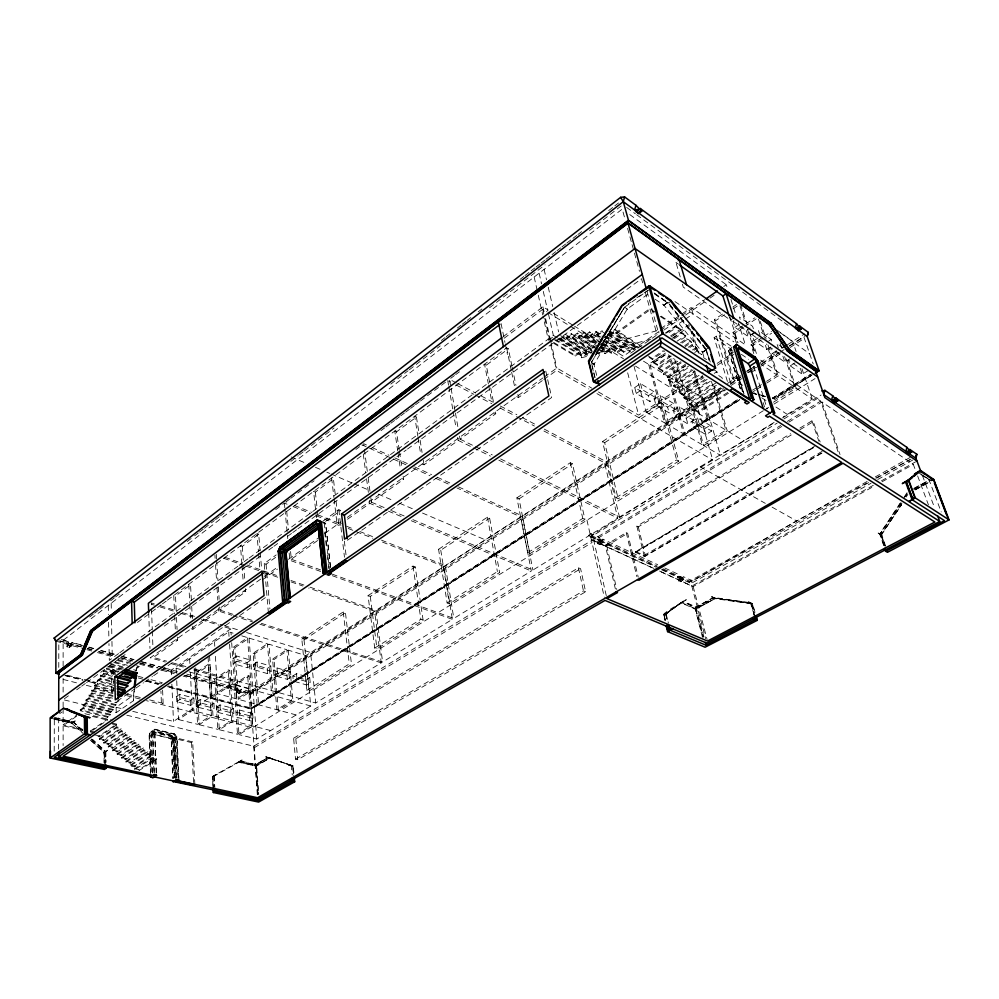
<?xml version="1.0" encoding="UTF-8"?>
<svg xmlns="http://www.w3.org/2000/svg" width="999" height="999" viewBox="0 0 999 999"><rect width="100%" height="100%" fill="white"/><g stroke="black" fill="none" stroke-linecap="round" stroke-linejoin="round"><path stroke-width="0.75" stroke-dasharray="5 3.75" d="M58.629 749.125L58.679 715.509M58.766 667.369L58.816 642.394M54.208 751.198L54.321 717.469L73.489 721.94L82.63 730.294M666.058 613.686L668.693 612.087M178.621 778.071L176.798 737.137L174.5 733.915L154.87 729.195L154.008 729.769L173.651 734.465L176.186 737.687L177.959 777.684M663.773 305.407L667.307 302.672L663.698 305.294L667.307 302.672L706.006 350.05L702.622 352.61L706.031 349.85L702.522 352.197M293.619 773.788L292.944 766.308L288.586 765.047L291.096 765.871M212.987 786.7L212.4 776.548L240.26 760.888L255.819 764.522L267.957 757.279L291.159 765.434L292.27 774.937M878.121 533.054L881.393 535.002L884.927 545.092M683.141 601.311C696.665 594.343 664.522 611.326 663.398 614.697L664.797 620.342M241.958 759.914L240.235 761.188L242.133 760.214M662.287 569.418L677.759 576.585L678.471 580.881L680.319 581.743L683.304 576.635L690.621 580.044L691.62 581.343L691.108 583.428L705.619 638.648M63.124 707.055L63.124 699.662L116.246 712.637L133.391 700.786L133.941 689.223M136.039 670.804L136.388 667.732L139.398 665.596L139.423 666.52L136.426 668.656M133.391 700.786L134.803 688.561M711.937 596.728L715.421 598.276L695.092 609.003M152.323 772.489L151.036 735.239L152.422 734.015L170.017 738.186L171.254 740.097L172.889 778.745M683.154 578.121L680.843 578.021L683.166 579.757L680.319 581.743L680.843 578.021L683.304 576.635M668.631 612.275L663.398 614.697M107.53 750.499L105.682 751.748L107.293 750.237M878.321 533.154L880.156 533.803M602.897 539.185L602.622 540.721L600.374 540.709L602.697 542.482L602.21 543.081L600.112 542.12L597.589 543.643L600.524 539.747L599.4 537.562L590.946 533.616L588.423 535.164L596.878 539.085L597.589 543.643L599.687 544.605L600.374 540.709L602.897 539.185L657.729 564.722M239.673 761.226L238.761 762.324L255.931 765.971L269.53 758.328L265.709 756.817L267.907 757.692M624.7 307.168L627.522 309.378L624.862 307.267M330.382 567.282L325.649 523.426L322.914 522.077M711.7 597.027L715.396 598.701L751.623 603.871L748.601 601.947L752.497 603.558L755.294 613.336M754.22 615.047L750.461 602.759L751.623 603.871M750.461 603.096L714.198 598.139L752.497 603.558M715.396 598.701L714.322 597.639M291.159 765.434L268.581 757.467M292.632 765.783L268.444 757.916M216.084 774.749L212.999 776.198M269.917 758.266L293.269 765.958L294.043 774.6M706.143 349.126L668.306 302.797L706.043 349.425L708.466 347.565M702.397 636.925L695.079 608.591L695.516 607.155L683.054 601.598L681.393 602.509L683.166 602.047L695.641 607.604L695.192 609.04L680.669 602.597M695.454 608.965L696.053 606.98L713.611 597.439L750.699 602.709M696.091 608.466L696.528 607.017L713.548 597.552L714.809 598.813L696.216 608.915L714.809 598.813M696.216 608.915L696.528 607.017M241.471 689.223L240.859 690.634L239.797 690.309L241.084 692.007L240.409 692.619L238.237 692.02L236.563 693.106L238.674 690.034L236.164 689.31L237.45 691.008L236.563 693.106L238.674 690.034L237.837 688.224L236.164 689.31L236.563 693.106L238.749 693.693L239.797 690.309L241.471 689.223L250.112 691.608L720.903 387.699M71.891 645.566L71.016 646.191L68.369 645.466L66.733 646.715L68.906 643.306L66.396 642.569L66.733 646.715L68.906 643.306L68.032 641.321L66.396 642.569L67.482 644.355L66.733 646.715L69.381 647.439L71.891 645.566L70.792 643.781L72.427 642.532L82.954 645.441M71.016 646.191L69.381 647.439L70.792 643.781L71.553 644.03L72.427 642.532M772.477 398.126L810.451 374.4M75.237 721.116L73.289 722.252L75.037 720.779M702.434 352.172L705.931 350.1M596.878 539.085L599.2 540.859L597.589 543.643L600.524 539.747L596.878 539.085L599.4 537.562M174.713 777.372L173.077 739.535L170.792 736.625L171.94 735.576L174.475 738.798L176.161 777.222M596.69 352.547L624.125 307.829L591.558 362.063M591.595 362.075L624.525 307.242M750.836 603.171L748.676 601.885M677.759 576.585L681.306 577.26L678.471 580.881L681.306 577.26L680.232 575.199L677.759 576.585L680.094 578.321L678.471 580.881L680.943 579.495L682.792 580.357M69.381 647.439L71.553 644.03M900.024 503.284L879.694 533.99L884.739 548.426M904.257 496.878L907.641 491.77M901.198 502.984L880.294 533.666L900.773 502.747M904.182 497.589L908.029 492.682L905.469 496.54M901.885 503.459L881.43 534.34L901.46 504.982M906.155 497.027L907.854 494.443M881.393 535.002L901.697 504.345M214.298 775.823L216.096 774.5L212.4 776.548M176.985 777.697L175.212 737.662L173.726 735.788L169.98 738.486L152.422 734.015M240.409 692.619L238.749 693.693L240.859 690.634M105.17 751.36L103.796 752.459L105.17 751.36L91.633 738.985M821.228 453.109L644.318 556.418L635.714 552.397L635.826 551.573L814.485 446.353M602.21 543.081L599.687 544.605L602.622 540.721M82.617 730.731L73.589 722.489L82.368 731.068M742.444 391.546L730.594 353.196L731.38 352.26L743.731 393.581M728.696 351.036L731.53 347.677L728.508 350.374L740.896 390.609L728.508 350.374L729.869 348.776L732.317 350.437M713.511 597.589L711.675 596.74M867.132 481.456L688.773 581.693L680.843 578.021M151.036 735.239L156.206 732.167L173.401 736.263L174.675 737.886L176.448 778.146M156.194 773.214L154.733 732.791L156.131 731.58L173.726 735.788M154.508 772.876L153.047 731.468L155.195 729.595L174.5 734.215M171.94 735.576L152.31 730.893L149.063 733.541L150.374 772.402M150.687 773.726L149.338 733.915L152.31 730.893M152.909 773.089L151.623 731.842L155.195 729.595M441.321 340.472L445.005 337.612M446.241 336.651L449.937 333.791M457.317 328.059L461.001 325.199M462.237 324.238L465.934 321.378M467.157 320.417L470.854 317.557M478.234 311.825L481.93 308.966M520.067 279.37L523.763 276.498M524.999 275.549L529.92 271.728M531.143 270.766L534.84 267.907M536.076 266.958L539.76 264.086M540.996 263.137L544.68 260.264M545.916 259.315L550.836 255.494M552.072 254.545L555.756 251.673M556.992 250.724L560.676 247.852M561.913 246.903L565.609 244.031M566.833 243.082L571.753 239.261M572.989 238.311L576.673 235.439M577.909 234.49L581.605 231.618M608.678 210.614L613.598 206.793M614.822 205.844L618.518 202.984M89.673 616.97L93.369 614.11M94.605 613.161L98.314 610.289M99.55 609.34L103.247 606.48M110.652 600.749L114.361 597.889M115.584 596.927L119.293 594.068M187.175 541.57L193.344 536.8M194.58 535.851L198.277 532.979M199.513 532.03L203.222 529.17M204.458 528.209L214.323 520.579M215.559 519.617L219.268 516.758M220.492 515.809L224.201 512.937M290.846 461.401L298.251 455.681M299.488 454.72L303.184 451.86M304.42 450.899L324.176 435.639M325.399 434.677L334.041 427.997M390.821 384.091L408.104 370.729M409.328 369.78L429.083 354.508M430.319 353.559L440.184 345.916M489.56 307.742L545.092 264.797M589.522 230.432L621.615 205.619M94.855 683.266L95.892 682.354L94.768 683.116L88.861 681.593L94.855 683.266L111.151 670.704L117.333 672.352M63.124 666.183L63.124 640.309L622.227 209.103L625.099 219.48M503.096 336.738L542.919 306.818L548.201 310.052M275.699 509.627L284.378 503.121L287.275 504.27M289.485 499.275L285.801 502.047L288.699 503.209M290.721 498.364L314.086 480.831M355.906 449.463L359.59 446.69M380.931 430.681L384.652 427.897M385.889 426.973L389.598 424.188M390.834 423.251L394.543 420.479M395.779 419.543L399.488 416.758M400.724 415.834L404.433 413.049M405.669 412.125L409.39 409.34M410.626 408.416L414.335 405.631M415.572 404.695L419.28 401.91M420.517 400.986L447.727 380.569L450.487 382.018M450.711 378.346L454.433 375.537M455.681 374.613L459.415 371.815M504.17 338.236L542.719 309.315L546.69 311.75M137.437 622.477L156.181 608.541M157.43 607.604L161.176 604.82M162.425 603.883L166.184 601.098M167.432 600.174L506.618 347.802L508.366 348.788L511.825 365.572M241.87 563.886L240.497 545.754L242.27 546.391L258.704 534.19L260.09 550.886M316.458 517.694L313.586 491.396L315.359 492.12L333.391 478.721L335.352 495.279M399.263 450.224L396.528 431.843L416.433 417.058L414.672 416.196L417.844 436.238M489.535 381.88L486.288 365.184L508.366 348.788M118.569 653.583L109.303 660.364L108.978 643.593M119.83 652.659L232.892 569.917M234.141 569.005L237.912 566.246M239.173 565.322L242.944 562.562M244.193 561.65L247.964 558.891M249.226 557.966L553.359 335.414L548.151 312.65M548.463 340.247L553.608 336.476M64.361 698.776L69.293 695.179M76.698 689.797L80.395 687.1M81.631 686.201L85.327 683.503M86.563 682.617L125.125 654.545M164.211 626.111L261.263 555.469M268.831 549.962L272.615 547.215M273.876 546.303L277.66 543.543M287.737 536.213L291.521 533.454M292.782 532.542L296.566 529.782M297.827 528.871L406.231 449.975M407.492 449.063L641.545 278.733L643.206 284.715M115.509 673.526L103.446 670.329L103.459 671.266L106.431 669.105L117.87 672.152M560.277 339.136L565.496 335.339L592.27 351.486L587.075 355.157L560.277 339.136L559.527 335.914M112.612 679.395L100.549 676.223L100.537 675.287L103.496 673.139L112.55 675.536M590.496 353.147L566.258 338.574L566.008 337.487L571.266 333.678L596.74 349.138M100.549 676.223L103.509 674.075L112.088 676.335M566.258 338.574L571.515 334.752L597.015 350.212M114.236 685.489L97.627 681.181L97.615 680.244L100.574 678.109L114.161 681.655M110.864 670.916L109.952 671.428L116.071 673.114M591.433 349.575L572.29 338.012L572.04 336.925L577.335 333.092L595.167 343.968M110.04 671.515L111.226 670.754L111.776 691.82L83.791 684.677M110.39 671.353L113.024 669.567L118.993 671.166M680.244 276.898L675.936 262.375L679.195 260.027M94.768 683.116L95.604 682.517M238.749 693.693L241.084 692.007M97.627 681.181L100.587 679.045L114.186 682.592M572.29 338.012L577.597 334.178L597.989 346.603M114.361 691.158L94.73 686.126L94.718 685.189L97.665 683.066L114.273 687.349M594.954 347.502L578.384 337.437L578.121 336.351L583.466 332.492L600.012 342.645M268.381 612.899L264.198 563.561L276.174 554.92M323.139 521.041L338.823 509.74L340.709 510.501L323.813 522.664M94.73 686.126L97.677 684.003L114.298 688.286M578.384 337.437L583.728 333.579L596.465 341.383M264.198 563.561L266.071 564.223L275.649 557.33M112.987 696.415L91.821 691.071L91.821 690.122L94.755 688.011L112.887 692.632M596.003 343.868L584.527 336.863L584.253 335.764L589.635 331.893L602.372 339.747M628.309 303.896L630.756 302.135M636.863 297.739L648.026 290.372M59.703 713.623L62 711.975M624.787 307.093L648.551 289.96M91.821 691.071L94.768 688.96L112.912 693.568M584.527 336.863L589.909 332.992L601.373 340.047M119.093 700.736L116.159 702.784L88.936 695.991L88.923 695.054L91.846 692.956L113.024 698.276M603.196 343.019L617.207 351.623L617.482 352.709L622.877 348.951L596.141 332.392L590.721 336.276L590.446 335.177L595.879 331.293L603.508 336.026M647.802 294.28L627.26 309.016L593.993 364.36L596.865 376.099M88.936 695.991L91.858 693.893L113.049 699.213M86.026 699.974L88.948 697.889L116.196 704.657L116.221 705.581L113.287 707.629L86.039 700.911L86.026 699.974L113.262 706.693L116.196 704.657M599.512 337.262L596.69 334.59L602.16 330.681L602.434 331.78L606.256 334.166M86.039 700.911L88.961 698.825L116.221 705.581M596.965 335.689L602.434 331.78M83.154 704.882L86.064 702.809L113.324 709.49L113.337 710.426L110.414 712.462L83.154 705.818L83.154 704.882L110.402 711.525L113.324 709.49M83.154 705.818L86.064 703.746L113.337 710.426M260.714 579.108L150.3 657.817L165.31 662.012M264.485 576.423L277.085 567.444M288.424 559.365L318.644 537.812M324.8 533.429L340.921 521.94M347.265 517.42L543.019 377.859M544.28 376.973L556.83 368.032L591.695 388.087M553.571 342.345L575.012 355.057L580.132 351.411L593.656 347.777M553.821 343.419L575.262 356.119L580.382 352.472L557.617 338.873M177.422 637.125L177.572 640.184L153.309 657.442L166.721 661.201M191.121 628.721L192.907 629.27L218.519 611.038L231.83 615.284M219.655 606.98L219.855 610.089L245.717 591.683L245.479 588.661M262.5 579.732L277.422 569.118M290.572 551.51L291.321 559.228L319.18 539.41M334.103 499.05L337.113 524.65L338.911 525.362L341.383 523.601M347.565 519.205L369.817 503.359L386.975 510.551M370.816 497.589L371.441 502.21L403.608 479.32L403.146 476.261M422.227 463.973L424.013 464.797L458.254 440.434L472.252 447.24M459.503 436.088L460.052 439.148L495.754 413.748L494.867 409.19M516.683 396.64L518.444 397.59L542.594 380.407M543.868 379.508L556.58 370.454L588.886 388.986M80.27 709.777L83.167 707.717L110.452 714.322L110.464 715.259L107.555 717.282L80.282 710.726L80.27 709.777L107.542 716.345L110.452 714.322M633.828 349.6L609.64 334.503L609.353 333.391L614.909 329.445L641.595 346.266M587.075 355.157L586.038 350.924L580.894 354.583L554.095 338.624M80.282 710.726L83.179 708.666L110.464 715.259M609.64 334.503L615.197 330.557L641.882 347.365M663.873 305.207L670.741 300.2M79.071 713.486L63.124 724.787L82.78 729.32M637.687 347.477L616.058 333.903L615.771 332.792L649.837 308.629L654.882 311.975M558.716 338.611L580.132 351.411L581.655 357.754L592.007 350.424L565.247 334.253L565.496 335.339M76.623 716.171L63.124 725.736L82.792 730.257M616.058 333.903L650.149 309.752L653.933 312.262M111.776 691.82L113.449 690.634L113.174 677.085M599.687 544.605L602.697 542.482M54.183 718.768L72.765 722.502L54.233 718.181M54.183 719.23L71.641 723.288L73.489 721.94M73.589 722.489L72.215 723.601L82.617 732.554M668.194 303.084L670.504 301.461M596.266 351.586L598.813 353.122L604.083 349.413L604.358 350.487L599.075 354.195L596.528 352.647M598.513 348.751L604.894 352.635L610.202 348.901L610.476 349.975L605.157 353.708L596.241 348.276M600.824 345.891L611.026 352.135L616.371 348.376L616.645 349.463L611.301 353.209L601.098 346.978M681.156 602.959L664.31 614.785L682.554 601.598M664.31 614.785L682.816 602.047M117.12 701.173L134.64 688.985M135.914 688.099L143.544 682.767M144.818 681.867L152.447 676.535M153.721 675.649L266.908 596.54M347.415 540.272L551.66 397.515L545.779 371.016M617.207 351.623L622.589 347.864L622.877 348.951M604.333 339.31L623.438 351.124L628.87 347.34L629.158 348.426L623.726 352.21L604.62 340.409M680.319 581.743L683.166 579.757M116.246 712.637L116.134 707.255L133.242 695.354M660.801 328.609L681.018 314.56M682.28 313.686L691.121 307.53L745.354 344.817L738.386 322.839M606.818 336.363L629.732 350.612L635.202 346.803L635.489 347.902L608.791 331.181M160.727 667.245L171.241 670.154L230.744 628.833L231.169 635.014M658.953 331.506L623.376 356.206L574.575 326.248M660.227 330.619L680.556 316.508M681.83 315.622L704.695 299.737M723.763 286.501L726.298 284.74L727.697 289.136M176.373 672.926L176.149 668.269L228.721 631.818L233.067 633.154M630.606 353.196L656.206 335.439M663.885 330.12L684.365 315.921M685.651 315.035L708.691 299.063M709.964 298.164L715.097 294.618M665.109 333.204L684.14 320.042M685.414 319.168L693.019 313.911L691.121 307.53M90.335 731.068L107.592 719.143L107.605 720.079L90.347 731.992L90.335 731.068L94.793 732.092M666.283 333.129L676.298 326.198L676.623 327.31L666.595 334.24M160.652 683.903L162.325 682.742L148.876 679.145M670.591 335.951L680.606 329.058L680.918 330.169L670.903 337.05M671.191 336.925L688.985 324.7L697.514 353.771M672.702 337.912L689.21 326.586M672.789 338.411L681.568 332.392L685.838 335.214L686.163 336.326L678.646 341.458M674.362 338.661L681.88 333.491L686.163 336.326M94.83 734.877L99.276 735.888L116.571 724.075L116.583 725.012L99.288 736.825L96.329 736.138M647.714 355.607L652.035 358.316L663.299 350.612M677.072 341.208L685.838 335.214M649.1 357.38L652.335 359.415L664.859 350.861M189.111 671.865L194.867 673.463L208.404 664.248L209.94 664.685L212.987 715.771L199.138 724.7L196.403 673.9L209.94 664.685M233.267 647.315L247.515 637.612L251.436 689.522L236.85 698.938L233.267 647.315L234.815 647.777L249.063 638.086L267.407 643.731L271.691 695.142L253.009 689.959L238.424 699.362L234.815 647.777M643.493 361.176L648.651 364.373L665.297 353.034M742.657 385.339L732.517 378.733L714.397 319.593L723.014 313.711M732.879 307.005L736.575 304.483M99.313 738.673L116.621 726.885L121.066 727.934L121.079 728.87L103.746 740.609L99.326 739.61L99.313 738.673L103.734 739.685L121.066 727.934M671.328 356.056L657.529 365.397L653.234 362.724L652.934 361.613L665.484 353.072M680.531 342.819L686.812 338.549L691.058 341.346L691.383 342.457L685.114 346.703M99.326 739.61L116.646 727.821L121.079 728.87M653.234 362.724L667.045 353.321M682.105 343.069L687.137 339.66L691.383 342.457M650.124 365.297L667.632 376.136L683.628 433.928L665.896 423.613L650.124 365.297L668.044 353.097M714.397 319.593L715.846 320.592L724.462 314.722M733.091 308.866L739.248 304.67M652.934 361.613L657.23 364.298L669.755 355.794M684.79 345.604L691.058 341.346M103.784 742.469L121.129 730.731L125.549 731.768L125.574 732.704L108.204 744.392L103.796 743.393L103.784 742.469L108.192 743.456L125.549 731.768M677.759 361.238L662.712 371.366L658.441 368.706L658.129 367.607L673.201 357.417M688.274 347.227L692.032 344.68L696.253 347.465L696.59 348.576L692.819 351.099M103.796 743.393L121.154 731.668L125.574 732.704M162.612 690.097L163.137 703.346L161.451 704.482L160.939 691.258M658.441 368.706L673.513 358.529M689.847 347.49L692.357 345.791L696.59 348.576M682.392 284.166L683.254 287.075L730.481 320.105L733.728 317.907M176.323 696.565L179.695 694.28L193.868 698.014L194.131 703.121L190.747 705.356L176.548 701.685L176.323 696.565L190.484 700.262L193.868 698.014M236.526 655.981L232.879 658.428L247.103 662.599L250.749 660.177L236.526 655.981L236.888 661.226L233.242 663.673L247.49 667.807L251.149 665.396L236.888 661.226M634.74 387.55L640.546 383.641L654.17 391.82L655.744 397.677L649.949 401.523L636.276 393.444L634.74 387.55L648.388 395.666L649.949 401.523M754.557 332.305L748.151 336.538L734.902 327.31L733.016 321.303L736.85 318.718M658.129 367.607L662.399 370.254L676.198 360.976M692.494 350L696.253 347.465M727.409 381.481L714.098 337.662L716.345 336.151L731.443 346.391M108.242 746.241L125.612 734.577L130.02 735.601L130.045 736.538L112.65 748.164L108.254 747.177L108.242 746.241L112.625 747.227L130.02 735.601M680.906 361.763L663.311 373.576L663.623 374.675L667.869 377.31L685.439 365.559M694.73 352.485L697.24 350.799L701.435 353.546L701.773 354.657L697.564 351.91L697.24 350.799M108.254 747.177L125.637 735.514L130.045 736.538M663.623 374.675L681.218 362.874M176.548 701.685L179.932 699.412L194.131 703.121M636.276 393.444L642.095 389.535L655.744 397.677M734.902 327.31L741.333 323.002M706.043 349.425L708.378 347.877M104.133 762.936L103.971 752.821L105.819 751.51L92.895 739.685M196.403 673.9L214.698 678.983L228.247 669.917L229.758 670.341L233.154 720.941L219.305 729.72L216.196 679.395L229.758 670.341M257.105 704.395L253.147 653.271L267.407 643.731M685.451 364.223L667.557 376.198L667.869 377.31M736.201 342.682L732.991 332.43L754.894 317.794M103.971 752.821L105.544 752.16L105.719 762.274M253.147 653.271L254.658 653.721L268.918 644.205L286.825 649.712L291.458 700.636L276.86 709.727L272.565 659.078L286.825 649.712M711.463 381.431L725.886 430.082L702.297 444.767L685.089 434.777L669.068 377.035L685.614 365.984M732.991 332.43L734.402 333.404L743.418 327.385M744.705 326.523L756.293 318.793M112.687 750.012L130.095 738.411L134.478 739.422L134.503 740.359L117.083 751.922L112.7 750.948L112.687 750.012L117.058 750.986L134.478 739.422M693.106 369.892L673.001 383.229L668.781 380.619L668.481 379.52L688.598 366.109M112.7 750.948L130.12 739.347L134.503 740.359M668.781 380.619L688.91 367.22M648.388 395.666L654.17 391.82M733.016 321.303L746.253 330.569L750.074 328.034M668.481 379.52L672.689 382.118L691.533 369.618M117.12 753.77L134.553 742.232L138.923 743.231L138.948 744.168L121.491 755.669L117.133 754.707L117.12 753.77L121.478 754.745L138.923 743.231M673.613 385.439L677.809 388.024L678.121 389.123L673.925 386.551L673.613 385.439L695.004 371.278M151.623 731.842L153.047 731.468M196.703 701.897L200.087 699.65L213.923 703.308L214.236 708.353L210.839 710.564L196.978 706.967L196.703 701.897L210.539 705.519L213.923 703.308M253.346 664.435L256.993 662.025L270.879 666.121L267.233 668.506L253.346 664.435L253.746 669.63L267.657 673.663L271.316 671.278L257.405 667.22L253.746 669.63M654.357 399.225L660.139 395.404L673.351 403.346L674.949 409.153L669.18 412.899L655.931 405.057L654.357 399.225L667.594 407.105L669.18 412.899M770.604 347.028L766.782 349.513L753.958 340.572L752.035 334.628L755.856 332.105M117.133 754.707L134.578 743.169L138.948 744.168M673.925 386.551L695.329 372.39M677.809 388.024L699.175 373.938M151.598 735.464L156.131 731.58M733.566 352.073L730.594 353.196M132.73 711.35L173.476 721.415L234.353 681.33L231.693 642.732M598.401 391.945L638.623 415.097L703.071 372.664M717.17 363.386L732.542 353.259M196.978 706.967L200.362 704.745L214.236 708.353M655.931 405.057L661.713 401.248L674.949 409.153M753.958 340.572L760.339 336.376L758.403 330.419L771.191 339.473L772.165 342.42M176.723 680.706L178.496 719.567L197.852 706.842L195.629 665.309M208.054 656.842L210.427 697.09L212.038 697.514L232.28 684.203L251.436 689.522M634.09 366.446L646.091 412.112L679.757 389.972L670.129 355.681M717.357 365.247L733.94 354.345M121.541 757.529L139.011 746.041L143.357 747.04L143.394 747.976L125.899 759.402L121.553 758.453L121.541 757.529L125.874 758.478L143.357 747.04M301.835 639.148L343.244 611.937L345.454 612.687L351.523 664.635L309.091 691.021L306.83 690.371L301.835 639.148L304.046 639.847L345.454 612.687M368.069 595.616L413.012 566.083L415.222 566.945L423.114 620.104L376.973 648.801L374.725 648.064L368.069 595.616L370.279 596.415L415.222 566.945M438.573 549.288L487.45 517.17L489.635 518.144L499.625 572.527L449.363 603.783L447.127 602.946L438.573 549.288L440.771 550.187L489.635 518.144M516.87 497.839L570.317 462.724L572.477 463.823L584.952 519.455L529.895 553.696L527.684 552.747L516.87 497.839L519.043 498.863L529.895 553.696M602.534 441.546L661.226 402.984L663.336 404.233L678.783 461.101L618.181 498.788L616.021 497.689L602.534 441.546L604.682 442.694L618.181 498.788M707.13 379.37L683.216 395.005L679.045 392.445L678.746 391.333L702.659 375.612M216.196 679.395L234.066 684.365L247.64 675.449L249.113 675.873L252.872 725.986L238.986 734.615L235.539 684.765L249.113 675.873M669.068 377.035L686.051 387.562L702.509 376.748M753.808 353.584L751.023 344.892L762.549 337.325M763.823 336.488L771.503 331.443M121.553 758.453L139.036 746.977L143.394 747.976M679.045 392.445L702.996 376.735M272.565 659.078L274.038 659.527L288.299 650.174L305.794 655.556L310.764 705.993L256.768 739.048L238.986 734.615M519.043 498.863L572.477 463.823M604.682 442.694L663.336 404.233M774.1 422.44L720.404 455.294L703.708 445.591L687.449 388.424L703.895 377.634M751.023 344.892L752.384 345.829L761.35 339.96M762.624 339.123L771.578 333.254M678.746 391.333L682.904 393.893L706.418 378.509M714.248 373.376L716.857 371.665L717.195 372.789L713.074 370.117M667.594 407.105L673.351 403.346M768.656 341.121L771.191 339.473M125.949 761.263L143.444 749.849L147.79 750.823L147.815 751.76L130.295 763.136L125.974 762.187L125.949 761.263L130.27 762.212L147.79 750.823M715.759 383.029L688.299 400.861L684.153 398.326L683.84 397.215L709.04 380.769M184.952 675.249L250.237 693.219L485.302 539.86L722.602 388.461M125.974 762.187L143.481 750.786L147.815 751.76M684.153 398.326L710.639 381.069M683.84 397.215L687.986 399.75L712.811 383.616M173.651 734.465L174.5 733.915L177.048 737.137L178.908 778.683M216.621 707.105L220.005 704.907L233.529 708.466L233.866 713.473L230.469 715.634L216.933 712.137L216.621 707.105L230.145 710.639L233.529 708.466M290.534 671.915L276.973 667.919L273.326 670.292L286.888 674.263L290.534 671.915L290.996 677.035L287.35 679.37L273.763 675.424L277.422 673.064L290.996 677.035M673.401 410.552L679.133 406.818L691.957 414.523L693.581 420.267L687.849 423.926L674.987 416.321L673.401 410.552L686.238 418.194L687.849 423.926M130.345 764.997L147.877 753.633L152.198 754.607L134.653 765.921L130.345 764.997L130.37 765.921L134.678 766.857L152.223 755.544L147.902 754.57L130.37 765.921M722.152 388.124L693.368 406.693L689.248 404.183L688.923 403.072L716.42 385.252M689.248 404.183L718.069 385.527M194.867 784.577L192.695 741.87L191.546 742.594L171.116 737.749L172.39 739.36L171.254 740.097L173.139 778.483M175.212 777.309L173.539 738.623L175.212 737.662M174.475 738.798L173.077 739.535M176.186 737.687L176.798 737.137M178.496 719.567L197.565 724.312L211.413 715.371L208.404 664.248M646.091 412.112L664.397 422.739L688.261 407.317L743.855 440.946M732.517 378.733L738.91 374.6M216.933 712.137L220.329 709.939L233.866 713.473M674.987 416.321L680.744 412.599L693.581 420.267M791.146 358.042L784.839 362.075L782.891 356.218L770.466 347.527L772.402 353.409L778.745 349.313M688.923 403.072L693.044 405.582L720.504 387.862M727.434 383.491L740.484 375.075M746.977 371.029L752.21 367.657M760.064 362.587L777.072 351.611M782.242 348.127L786.225 345.704M787.462 344.755L804.545 333.891M665.896 423.613L689.76 408.229L676.073 359.877M740.371 375.574L733.99 379.695L715.846 320.592M746.765 371.453L749.312 369.805M750.599 368.981L755.706 365.684M184.365 675.374L250.137 693.468L723.626 388.673M730.182 384.453L740.858 377.435M748.526 372.639L756.605 367.295M761.638 364.198L778.908 352.934M779.994 352.385L784.165 349.55M789.41 346.166L803.845 336.875L813.211 363.973M134.753 769.642L134.728 768.718L152.298 757.417L156.593 758.378L156.631 759.315L139.048 770.566L139.023 769.642L156.593 758.378M728.521 393.219L698.401 412.5L694.317 410.015L693.993 408.903L724.138 389.523M724.675 389.585L250.449 694.58L183.129 676.098M731.218 385.377L741.695 378.633M750.873 372.739L756.106 369.368M761.35 365.996L780.993 353.359M790.172 347.465L804.582 338.186M136.014 768.83L152.323 758.353L156.631 759.315M694.317 410.015L727.097 388.948M686.238 418.194L691.957 414.523M693.993 408.903L698.089 411.388L728.184 392.108M730.469 383.441L740.958 376.748M747.514 372.565L751.448 370.055M752.759 369.218L755.381 367.545M761.937 363.361L778.97 352.485M789.46 345.791L805.194 335.751M252.685 713.511L239.473 710.039L236.076 712.2L249.288 715.659L252.685 713.511L253.059 718.468L249.663 720.604L236.426 717.182L239.822 715.022L253.059 718.468M292.832 675.998L296.478 673.676L309.715 677.584L310.227 682.654L306.568 684.939L293.306 681.093L292.832 675.998L306.069 679.882L309.715 677.584M691.87 421.541L697.577 417.907L710.014 425.374L711.663 431.068L705.968 434.64L693.481 427.26L691.87 421.541L704.332 428.958L705.968 434.64M293.306 681.093L296.965 678.771L310.227 682.654M693.481 427.26L699.2 423.626L711.663 431.068M808.591 370.317L802.322 374.25L800.361 368.456L788.323 360.027L790.271 365.859L796.578 361.863M737.399 399.737L251.174 708.154M199.138 724.7L217.77 729.332L231.631 720.554L228.247 669.917M251.336 708.141L738.636 399.163M752.609 390.184L756.418 387.774M757.679 386.975L761.488 384.553M766.57 381.331L776.722 374.9L766.62 344.006M251.573 708.853L739.622 399.675M739.647 399.8L251.573 708.953L251.323 708.029M738.736 400.587L251.548 709.14L167.245 686.725M752.759 391.92L755.294 390.322M756.568 389.51L761.638 386.301M766.72 383.079L778.134 375.849L794.779 387.175L773.351 400.524M590.946 533.616L591.371 535.489L700.174 466.72L775.898 421.828M704.332 428.958L710.014 425.374M811.975 374.975L773.95 398.676L772.951 398.027L810.763 374.425M772.914 397.902L773.913 398.564L811.937 374.85M811.338 375.587L773.863 398.951L772.527 397.989M306.83 690.371L349.263 663.935L351.523 664.635M374.725 648.064L420.866 619.305L423.114 620.104M447.127 602.946L497.402 571.615L499.625 572.527M527.684 552.747L582.767 518.419L584.952 519.455M616.021 497.689L676.635 459.915L678.783 461.101M219.305 729.72L237.487 734.24L251.373 725.599L247.64 675.449M310.764 705.993L292.969 701.048L278.371 710.127L274.038 659.527M703.708 445.591L727.284 430.931L713.298 383.791M773.463 402.21L796.141 388.099L812.274 399.076L783.303 416.808M763.336 410.714L252.697 727.747L146.403 700.649M764.66 409.89L768.631 407.417M773.938 404.12L815.047 378.609M195.017 669.143L315.696 702.984L381.256 662.849L374.6 611.163L308.679 588.061M261.276 623.314L382.592 662.037L452.36 619.343L443.881 566.458L380.07 541.121M332.305 574.175L453.821 618.443L531.331 571.016L520.666 516.908L456.943 487.949M412.874 519.617L532.917 570.042L617.744 518.131L604.532 462.787L542.644 430.332M500.611 458.966L619.48 517.057L712.712 460.002L696.503 403.446L635.514 366.121M588.423 535.164L590.746 536.938L777.185 423.064M783.84 418.993L821.128 396.228M126.823 715.209L253.709 746.191L780.743 425.424M787.399 421.378L820.666 401.123L838.698 453.658M606.268 595.641L593.843 540.709L782.192 426.223M788.823 422.19L821.99 402.035L913.311 464.435L915.471 470.192M254.196 747.764L592.007 542.569M213.411 788.873L212.712 776.81L214.248 776.198L212.812 777.072M238.524 761.925L240.284 760.938M239.198 761.837L240.347 761.151L255.369 764.66L255.694 765.684L239.198 761.837L255.732 766.108L255.369 764.66M239.223 762.274L240.372 761.575L255.407 765.084M615.359 588.923L605.282 545.217L626.236 532.604L627.647 533.291L638.249 577.21M644.318 556.418L636.875 526.198L790.596 433.691M799.949 428.059L811.975 420.829L813.311 421.703L820.142 442.008M605.282 545.217L606.705 545.866L627.647 533.291M636.875 526.198L638.286 526.885L793.268 433.753M799.949 429.732L813.311 421.703M293.619 738.236L578.446 567.807L580.606 568.743L585.626 591.783L297.739 759.715L295.517 759.178L293.619 738.236L295.829 738.798L580.606 568.743M256.293 764.535L268.032 757.542L256.293 764.535L256.656 765.983L270.155 757.816L265.659 756.867M269.493 757.904L256.618 765.559L258.729 794.467M782.529 417.894L821.066 395.042M635.589 551.91L812.974 447.44M635.714 552.397L814.485 447.165M594.28 364.585L591.42 362.937M295.517 759.178L583.453 590.871L585.626 591.783M644.068 555.432L822.227 451.298M635.826 551.573L645.491 556.106L822.227 452.934M291.171 766.133L292.944 766.308M663.036 568.781L691.096 581.805L796.528 520.891L868.93 481.843M213.237 776.61L239.91 761.638M875.286 476.91L911.95 456.431M868.655 482.629L691.62 581.343L688.773 581.693L691.108 583.428L870.966 483.304M876.835 478.071L909.515 459.852M877.771 479.508L914.56 459.028M873.301 485.314L691.808 586.076L659.265 571.078M881.493 480.769L915.608 461.825M659.577 571.041L693.156 586.525L873.9 486.288M882.055 481.768L913.311 464.435M666.033 613.374L668.606 611.962M665.384 620.741L663.935 614.934L665.634 613.998L667.769 621.415M663.836 615.297L665.958 614.148M914.36 488.111L929.132 480.082L933.478 479.57M913.623 488.848L929.195 480.394L932.354 480.007M913.798 489.323L929.37 480.869M696.653 607.467L713.611 598.264M914.909 489.485L929.669 481.468M915.996 489.223L933.353 479.807M915.084 489.96L929.844 481.943M875.761 478.159L912.636 458.266M883.953 545.541L880.144 534.627L882.055 535.214M754.807 617.956L751.136 603.321L752.334 603.883L754.807 612.512M880.144 534.627L881.78 535.039L885.589 545.941M750.699 603.546L752.334 603.883M601.173 345.741L658.279 330.369L658.978 332.904M581.655 357.754L587.687 356.144M595.217 354.121L650.998 339.136M594.33 364.086L591.533 362.425M715.534 598.201L751.76 603.359M134.728 768.718L139.023 769.642M212.712 776.81L213.886 790.459M105.544 752.16L105.32 765.072M90.347 731.992L94.805 733.016M50.337 718.144L71.803 723.126L82.954 733.316M54.233 717.719L72.765 722.04M151.461 731.455L171.079 736.138L173.626 739.347L175.424 780.831M151.498 732.03L170.792 736.625M192.695 741.87L172.265 737.012L173.539 738.623M288.624 764.959L293.269 765.958M112.113 723.026L116.571 724.075M112.125 723.95L116.583 725.012M84.84 713.698L112.063 720.217M268.069 757.979L269.53 758.328M92.432 716.458L107.605 720.079M116.134 707.255L123.676 709.115M88.923 695.054L113.112 701.098M751.136 392.607L756.842 394.043M758.266 394.393L765.396 396.191M750.711 392.582L759.627 394.892M761.063 395.254L765.334 396.328M753.558 393.618L756.418 394.33M762.062 395.904L764.972 396.491M762.225 396.016L765.134 396.753M91.821 690.122L112.974 695.479M126.998 694.093L140.559 697.564M149.588 699.874L163.137 703.346M63.162 679.42L77.897 683.179M126.823 695.654L140.372 699.113M65.197 675.499L82.942 679.957M64.848 675.549L82.855 680.182M94.718 685.189L114.348 690.222M270.654 730.544L192.308 710.476L190.285 671.041M97.615 680.244L114.223 684.552M197.852 706.842L196.241 706.418L194.118 666.408M67.408 675.249L95.966 682.467M100.537 675.287L112.6 678.458M138.249 677.934L160.876 683.99M168.381 685.963L251.224 708.041L251.411 708.978M110.39 671.465L116.396 672.951M146.403 681.043L158.391 684.128M167.407 686.625L251.411 708.878M146.166 681.118L158.217 684.315M103.459 671.266L115.522 674.462M107.892 666.695L119.942 669.929M138.424 676.348L142.907 677.547M118.481 671.39L106.418 668.156L106.431 669.105M110.802 664.497L123.651 667.969M296.166 714.934L217.72 693.781L215.26 653.945M110.002 665.559L122.865 669.018M109.378 666.158L121.428 669.392M115.322 662L127.36 665.272M113.836 662.524L124.376 665.384M109.353 663.174L123.626 667.032M133.616 669.742L136.476 670.504L136.388 667.732M117.994 659.74L130.832 663.249M118.019 660.676L128.009 663.398M136.563 665.746L139.423 666.52M60.265 640.921L81.993 646.902M87.325 648.339L92.445 649.787M98.414 651.423L114.823 655.943M120.404 657.442L132.73 660.876M140.197 662.924L157.992 667.782M163.998 669.442L177.535 673.164M58.816 640.834L81.231 647.002M87.213 648.651L91.696 649.874M99.176 651.935L115.609 656.455M121.591 658.104L132.055 660.988M139.523 663.036L157.467 667.969M158.953 668.381L175.399 672.901M55.944 641.183L81.381 648.164M86.938 649.7L91.846 651.048M97.477 652.584L112.8 656.793M118.544 658.366L130.757 661.725M139.623 664.16L156.194 668.706M162.175 670.341L174.238 673.651M61.376 639.485L68.032 641.321M88.961 647.102L94.98 648.763M100.999 650.424L116.034 654.582M122.053 656.243L134.078 659.565M141.596 661.638L162.65 667.457M164.148 667.869L179.196 672.015M186.713 674.1L237.837 688.224M63.124 640.309L82.642 645.691M88.649 647.352L94.655 649.013M100.662 650.674L115.684 654.82M121.691 656.468L133.704 659.79M141.209 661.862L159.228 666.832M176.149 668.269L180.469 669.467M235.539 684.765L253.009 689.622M291.458 700.636L273.227 695.566L268.918 644.205M172.677 662.874L186.089 666.633M171.316 663.698L183.329 667.057M193.831 669.992L234.353 681.33M175.787 639.66L177.572 640.184M241.733 635.826L247.515 637.612M154.283 603.858L151.311 602.934L151.486 607.604M160.24 605.706L176.623 610.801M182.58 612.649L194.48 616.358M203.421 619.13L222.777 625.149M224.263 625.611L239.148 630.244M246.591 632.554L310.614 652.459L315.696 702.984M151.311 604.195L154.258 605.119M160.14 606.942L179.258 612.874M180.732 613.324L192.495 616.97M201.323 619.717L218.968 625.187M224.85 627.01L230.744 628.833M233.316 615.746L252.547 621.878M259.94 624.225L381.256 662.849M219.855 610.089L233.167 614.335M239.086 616.221L252.397 620.479M243.918 591.083L245.717 591.683M223.714 558.291L244.231 565.484M245.692 565.996L258.878 570.616M264.735 572.664L277.922 577.285M291.096 581.905L302.822 586.013M225.025 557.317L241.134 562.986M246.99 565.034L277.759 575.849M290.934 580.481L304.121 585.114M309.977 587.162L375.899 610.327L382.592 662.037M262.013 571.053L264.835 572.04M320.592 571.453L289.847 560.277L289.111 552.547M332.305 575.711L452.36 619.343M291.321 559.228L320.592 569.905M258.704 534.19L256.93 533.528L258.441 551.76M321.516 521.528L325.649 523.426L330.619 567.544M294.493 505.506L311.9 512.437M317.694 514.747L340.896 523.988M346.69 526.298L353.946 529.183M359.74 531.493L372.789 536.688M381.493 540.147L445.292 565.546L453.821 618.443M293.069 506.568L310.477 513.486M316.271 515.784L340.921 525.574M348.176 528.459L372.827 538.249M388.399 511.151L402.697 517.132M411.276 520.729L531.331 571.016M371.441 502.21L385.726 508.216M391.446 510.614L404.308 516.021M291.196 456.955L305.469 463.061M315.459 467.32L321.166 469.767M326.873 472.202L329.732 473.414M331.156 474.026L352.56 483.179M353.996 483.778L369.692 490.484M378.259 494.143L393.956 500.849M399.662 503.284L413.936 509.39M422.502 513.049L485.302 539.86M663.935 614.934L666.071 622.34M681.393 602.509L695.079 608.591M401.81 478.533L403.608 479.32M405.956 464.797L362.05 444.842L362.462 447.927M413.037 468.007L430.032 475.736M435.701 478.309L449.862 484.74M366.446 444.967L363.624 443.668L367.32 471.403M372.115 447.54L389.111 455.282M394.767 457.867L407.517 463.661M414.597 466.895L431.593 474.637M437.25 477.21L451.411 483.666M458.491 486.888L522.215 515.909L532.917 570.042M591.371 539.76L653.608 568.468M590.746 536.938L656.168 567.245M661.425 569.68L691.108 583.428M593.843 540.709L653.983 568.456M591.371 535.489L657.417 566.171M600.374 540.709L656.655 566.808M664.76 567.994L680.232 575.199M396.528 431.843L394.767 431.006L397.714 450.936M473.651 447.927L490.434 456.106M498.826 460.189L617.744 518.131M460.052 439.148L474.038 445.991M475.437 446.665L492.22 454.87M323.052 522.802L325.512 524.013M493.981 412.824L495.754 413.748M455.981 384.902L473.863 394.28M475.237 394.992L491.745 403.658M499.999 407.979L515.134 415.909M516.508 416.633L534.39 426.011M456.343 382.892L449.463 379.27L450.824 386.95M457.717 383.616L475.586 393.007M481.093 395.904L493.469 402.41M500.349 406.031L516.845 414.697M522.34 417.594L536.101 424.825M544.343 429.158L606.231 461.7L619.48 517.057M486.288 365.184L484.54 364.223L488.374 383.966M700.174 466.72L765.309 503.346M772.102 507.155L796.528 520.891M596.965 393.618L712.712 460.002M552.235 341.558L548.214 339.173L543.069 316.433M554.345 339.685L581.143 355.644L586.301 351.973L560.801 336.675M880.294 533.666L881.842 534.59M592.27 363.474L594.13 364.573M553.359 335.414L557.38 337.812M560.027 338.062L586.813 354.096M566.008 337.487L592.794 353.609M560.551 335.602L586.038 350.924M572.04 336.925L594.992 350.811M578.121 336.351L597.24 347.977M584.253 335.764L599.55 345.117M600.262 347.078L604.083 349.413M599.263 347.377L604.358 350.487M601.286 343.431L610.202 348.901M601.56 344.505L610.476 349.975M548.026 312.562L569.23 325.549M570.554 326.361L597.077 342.595M598.401 343.406L623.588 358.816M602.647 340.834L616.645 349.463M679.757 389.972L678.221 389.036L668.606 354.72M590.446 335.177L598.089 339.885M553.471 313.286L573.251 325.437M596.69 334.59L603.059 338.524M603.646 340.534L616.371 348.376M604.545 335.889L630.019 351.698L629.732 350.612M604.782 336.813L622.589 347.864M687.449 388.424L703.945 398.651L720.404 455.294M607.529 334.952L629.158 348.426M609.353 333.391L636.076 350.087M608.516 334.653L628.87 347.34M609.777 330.869L635.202 346.803M615.771 332.792L638.661 347.177M713.773 369.667L716.857 371.665M703.471 357.567L706.605 359.615M754.058 392.769L756.643 394.455M761.812 397.814L766.982 401.186M775.961 407.043L787.249 414.385M661.176 316.159L680.606 329.058M660.227 316.446L680.918 330.169M655.194 299.263L663.823 305.082L702.659 352.535M729.919 349.6L732.504 351.336M741.333 354.32L748.688 359.29M714.098 337.662L731.73 349.563M759.54 363.211L776.722 374.9M923.263 475.474L928.283 478.883M654.145 292.944L667.569 302.497M654.308 293.494L666.358 301.673M918.431 472.552L929.532 479.732M920.953 474.537L929.132 480.082L941.208 511.963M654.795 294.181L667.27 302.647M674.999 301.598L733.865 341.82M760.676 360.139L820.666 401.123M772.402 353.409L784.839 362.075M790.271 365.859L802.322 374.25M752.035 334.628L764.859 343.606L766.782 349.513M782.979 347.814L776.785 343.431L778.258 347.852M675.936 262.375L678.483 264.198M776.698 329.895L792.682 341.383L796.103 351.486M780.581 332.917L809.714 353.871M629.745 214.573L726.298 284.74M626.623 207.417L635.401 213.836M636.663 214.748L783.066 321.703M784.29 322.59L787.961 325.274M705.981 350.087L709.028 360.202M91.396 739.31L104.932 751.698M91.633 740.783L104.033 752.122M90.26 740.084L104.121 752.647L104.283 763.348M67.482 644.355L68.369 645.466M170.017 738.186L171.503 740.072M237.45 691.008L238.237 692.02M149.338 733.915L149.912 732.966L151.398 776.523M599.2 540.859L600.112 542.12M680.094 578.321L680.943 579.495M214.136 775.711L214.972 790.022M154.733 732.791L156.431 772.402M665.996 613.861L683.154 601.236L696.053 606.98L703.783 636.425M702.322 352.035L706.118 350.037M105.457 751.173L105.832 751.972M922.389 475.449L934.302 507.067M917.631 475.949L928.408 504.757M881.28 535.302L885.089 546.203M880.643 534.365L884.452 545.279M821.99 402.035L840.034 454.52M801.985 368.781L812.274 399.076M811.975 420.829L818.805 441.146M786.425 359.003L796.141 388.099M780.207 343.481L782.155 349.313M784.577 356.593L794.779 387.175M760.314 321.478L766.096 339.111M768.019 344.992L778.134 375.849M758.441 319.006L763.736 335.189M753.396 328.721L752.622 326.336L739.422 316.983L740.184 319.393M740.471 303.833L747.152 324.613M749.525 332.043L757.155 355.781M739.984 305.769L745.229 322.115M747.602 329.545L755.219 353.309M752.384 345.829L754.769 353.259M746.253 330.569L748.151 336.538M753.633 366.258L767.195 408.878M730.956 299.388L736.063 315.509M763.161 402.585L764.56 406.993M729.757 316.508L738.024 342.832M729.582 317.257L730.481 320.105M734.402 333.404L737.15 342.182M256.256 765.933L255.819 764.522L258.067 794.655M730.182 349.275L744.005 393.931M716.345 336.151L731.043 384.378M722.302 378.783L721.965 377.672L717.869 375.012L718.206 376.136M710.277 362.025L706.33 349.937L709.852 361.75M702.534 352.372L703.82 356.718M692.195 331.518L699.038 354.757M692.032 344.68L692.357 345.791M686.812 338.549L687.137 339.66M694.567 370.654L708.815 419.755M693.568 371.228L707.367 418.881M681.568 332.392L681.88 333.491M698.089 411.388L698.401 412.5M751.897 604.108L754.357 612.749M751.136 603.321L754.42 614.835M697.577 417.907L699.2 423.626M693.044 405.582L693.368 406.693M686.051 387.562L702.297 444.767M687.986 399.75L688.299 400.861M674.6 358.941L688.261 407.317M682.904 393.893L683.216 395.005M672.689 382.118L673.001 383.229M647.002 291.433L658.628 333.167M679.133 406.818L680.744 412.599M627.572 228.359L631.68 243.182M632.092 244.655L639.485 271.328M645.279 292.183L657.055 334.64M662.399 370.254L662.712 371.366M657.23 364.298L657.529 365.397M652.035 358.316L652.335 359.415M660.139 395.404L661.713 401.248M661.226 402.984L676.635 459.915M648.651 364.373L664.397 422.739M640.546 383.641L642.095 389.535M693.156 586.525L707.13 639.572M690.621 580.044L691.096 581.805M695.816 608.915L703.121 636.838M695.629 609.228L703.046 637.587M623.438 351.124L623.726 352.21M627.672 372.827L638.623 415.097M614.909 329.445L615.197 330.557M611.026 352.135L611.301 353.209M604.894 352.635L605.157 353.708M595.879 331.293L596.141 332.392M665.946 613.299L668.406 623.189M665.634 613.998L667.444 621.278M598.014 349.912L598.289 350.986M598.813 353.122L599.075 354.195M638.286 526.885L645.491 556.106M589.635 331.893L589.909 332.992M591.808 364.111L595.079 377.56M592.057 366.133L593.443 371.853M593.793 373.276L594.83 377.56M583.466 332.492L583.728 333.579M626.236 532.604L636.813 576.573M577.335 333.092L577.597 334.178M571.266 333.678L571.515 334.752M575.012 355.057L575.262 356.119M544.105 269.355L546.515 279.77M548.239 287.213L552.722 306.556M554.108 312.512L558.591 331.855M606.705 545.866L616.808 589.547M539.123 273.202L541.545 283.816M543.281 291.408L547.802 311.126M542.919 306.818L544.28 312.787M545.641 318.756L550.387 339.66M550.724 341.159L556.83 368.032M542.719 309.315L544.405 316.77M544.742 318.269L549.475 339.148M550.836 345.105L556.58 370.454M534.165 277.023L536.9 289.148M538.274 295.217L542.732 314.922M586.975 520.204L604.345 597.377M570.317 462.724L582.767 518.419M578.446 567.807L583.453 590.871M512.15 367.095L515.934 385.389M517.819 394.543L518.444 397.59M506.618 347.802L511.338 370.691M511.65 372.227L514.797 387.487M501.086 323.551L504.957 342.42M505.257 343.868L507.442 354.483M490.721 387.949L493.381 401.61M488.673 385.489L491.908 402.197M487.45 517.17L497.402 571.615M451.098 388.486L455.169 411.513M455.432 413.049L458.154 428.409M447.727 380.569L448.539 385.177M448.813 386.713L452.859 409.74M453.134 411.263L456.093 428.146M457.717 437.362L458.254 440.434M440.771 550.187L449.363 603.783M416.433 417.058L419.13 434.003M420.104 440.159L422.065 452.472M423.289 460.177L424.013 464.797M418.082 437.774L420.766 454.72M399.5 451.748L402.01 468.606M397.952 452.472L400.449 469.33M413.012 566.083L420.866 619.305M368.144 477.559L369.992 491.433M363.274 454.083L365.734 472.564M366.546 478.721L368.394 492.582M369.418 500.287L369.817 503.359M370.279 596.415L376.973 648.801M344.368 541.121L346.203 556.431M338.823 509.74L344.48 557.242M336.064 501.298L338.911 525.362M331.618 477.972L333.928 497.552M343.244 611.937L349.263 663.935M324.25 522.864L329.37 568.543M324.712 532.267L326.573 548.901M327.247 554.944L328.771 568.543M315.359 492.12L317.22 509.128M317.395 510.676L318.244 518.406M304.046 639.847L309.091 691.021M306.069 679.882L306.568 684.939M286.688 511.326L288.486 529.87M284.378 503.121L284.815 507.754M284.965 509.303L287.774 538.648M296.478 673.676L296.965 678.771M288.299 650.174L292.969 701.048M295.829 738.798L297.739 759.715M286.888 674.263L287.35 679.37M292.645 766.483L293.444 775.461M276.973 667.919L277.422 673.064M266.071 564.223L269.905 608.903M260.227 552.41L261.613 569.105M258.566 553.284L259.952 569.992M267.233 668.506L267.657 673.663M256.993 662.025L257.405 667.22M254.658 653.721L258.641 704.807M242.27 546.391L243.531 562.999M243.644 564.51L244.905 581.118M249.063 638.086L256.768 739.048M241.983 565.397L243.232 582.017M256.243 766.221L258.316 793.805M250.112 691.608L250.237 693.219M250.137 693.468L257.705 794.68M253.709 746.191L257.33 794.704M247.103 662.599L247.49 667.807M249.288 715.659L249.663 720.604M239.473 710.039L239.822 715.022M234.066 684.365L237.487 734.24M228.721 631.818L229.033 636.438M229.558 644.143L232.28 684.203M230.145 710.639L230.469 715.634M216.234 554.233L216.533 558.891M216.633 560.439L217.944 580.606M218.344 586.813L219.156 599.225M214.922 555.207L215.122 558.316M215.522 564.51L216.621 581.58M217.02 587.774L217.819 600.187M218.319 607.941L218.519 611.038M220.005 704.907L220.329 709.939M214.498 641.683L214.785 646.278M214.698 678.983L217.77 729.332M209.553 655.756L212.038 697.514M210.539 705.519L210.839 710.564M213.861 776.111L214.485 786.675M200.087 699.65L200.362 704.745M191.358 600.137L190.534 584.802L175.499 595.966L176.211 611.213M191.683 606.268L192.332 618.531M192.745 626.198L192.907 629.27M194.867 673.463L197.565 724.312M188.774 584.228L189.748 602.634M189.822 604.17L190.634 619.517M189.66 658.903L189.897 663.448M190.484 700.262L190.747 705.356M191.546 742.594L193.706 785.276M176.498 617.307L177.073 629.507M179.695 694.28L179.932 699.412M173.739 595.416L174.588 613.723M174.663 615.247L175.362 630.506M171.241 670.154L171.441 674.812M171.853 684.128L173.476 721.415M172.39 739.36L174.051 778.034M151.536 609.165L152.285 629.407M152.335 630.968L152.909 646.54M148.701 612.637L149.363 631.331M149.588 637.562L149.975 648.463M152.472 731.28L154.008 774.874M147.877 753.633L147.902 754.57M143.444 749.849L143.481 750.786M139.011 746.041L139.036 746.977M134.553 742.232L134.578 743.169M134.653 765.921L134.678 766.857M130.095 738.411L130.12 739.347M130.27 762.212L130.295 763.136M125.612 734.577L125.637 735.514M125.874 758.478L125.899 759.402M121.129 730.731L121.154 731.668M121.478 754.745L121.491 755.669M116.134 701.86L116.159 702.784M116.621 726.885L116.646 727.821M117.058 750.986L117.083 751.922M113.024 669.567L113.149 675.586M111.189 603.234L111.339 610.864M111.526 620.029L111.826 635.289M111.95 641.395L112.288 658.179M113.262 706.693L113.287 707.629M112.625 747.227L112.65 748.164M110.402 711.525L110.414 712.462M108.267 605.494L108.441 614.635M108.579 622.252L108.866 637.499M107.542 716.345L107.555 717.282M108.192 743.456L108.204 744.392M105.819 751.51L106.006 762.387M103.496 673.139L103.509 674.075M104.408 752.921L104.57 763.036M103.734 739.685L103.746 740.609M100.574 678.109L100.587 679.045M99.276 735.888L99.288 736.825M97.665 683.066L97.677 684.003M94.755 688.011L94.768 688.96M91.846 692.956L91.858 693.893M88.948 697.889L88.961 698.825M86.064 702.809L86.064 703.746M83.167 707.717L83.179 708.666M63.124 678.358L63.124 693.581M63.124 708.541L63.124 745.529M251.711 692.557L250.449 694.58L249.163 692.881L251.711 692.557"/><path stroke-width="1.5" d="M58.854 674.013L55.844 673.239L55.944 641.183L54.158 638.061L620.654 197.327L624.6 196.928L635.951 205.294L641.658 211.064L638.386 213.561L634.64 210.015L635.951 205.294M58.504 672.839L56.281 673.139L58.504 672.951L81.968 655.132L80.607 654.869L56.281 673.139L59.278 673.863M156.244 774.774L156.543 775.411L153.059 777.597L150.537 777.06L151.398 776.523L58.616 756.767L58.616 752.185M58.691 712.449L58.766 672.052M106.056 765.359L106.106 768.343L104.383 769.467L50.137 758.016L50.15 717.831L63.412 708.266L68.956 709.652M50.425 757.329L50.45 751.111M90.122 734.727L87.113 734.253L90.022 735.127M914.41 474.163L920.579 470.442L933.603 479.333L949.05 519.892L887.449 552.31L885.738 551.323L884.739 548.426M905.743 482.017L918.143 472.49M89.922 717.682L84.415 716.246L84.553 733.778L50.137 758.016M215.147 791.133L217.108 790.197L213.586 791.882L213.411 788.873M280.02 547.14L317.295 519.855L321.428 521.753L327.01 572.065L324.862 571.203L319.405 521.603L316.945 520.392L280.02 547.14L278.059 551.523L279.47 552.035M134.116 687.687L135.864 672.339M134.977 687.037L136.551 672.976M278.221 551.373L282.58 601.173L284.915 599.562L280.469 551.398L281.468 549.05L316.433 523.788L318.319 524.525L283.354 549.75L282.355 552.085L286.825 600.212L284.228 599.225L279.832 551.336L280.994 548.601L316.346 523.039L317.932 523.826L323.127 573.226L325.037 573.926M628.221 220.604L627.934 222.952L92.407 630.906L91.059 630.519L628.259 220.729M770.753 323.301L628.471 220.579L628.184 222.927L769.168 324.35L770.704 323.177M154.558 774.412L153.147 775.424L63.124 756.193L286.888 602.622L288.311 603.096L290.647 601.51L288.736 600.861L270.292 613.523L268.381 612.899L344.842 560.302L346.753 561.026L326.948 574.625L328.858 575.312L331.306 573.638L329.882 573.114L660.302 346.341L661.126 342.145L659.877 337.662M316.945 520.392L320.017 521.203L325.574 571.54L323.127 573.226L317.932 523.826M921.303 472.577L915.921 458.279L916.907 454.345L909.689 449.338L911.563 452.11L908.491 453.833L905.893 451.348L906.892 447.377L835.938 398.014L833.828 399.3M835.938 398.014L837.736 400.861L834.552 402.784L831.63 400.012L832.716 395.779L824.899 390.334L821.89 391.034M824.899 390.334L823.788 394.593L915.921 458.279M797.714 327.447L799.774 326.111L808.278 332.38L807.192 336.513L819.093 370.754L815.221 373.176M798.351 330.731L799.774 326.111L801.448 328.721L798.351 330.731L795.379 327.847L796.478 323.676L640.259 208.479L638.486 210.414M819.093 370.754L789.597 349.812L771.191 323.251L628.458 220.255L623.276 201.686L624.6 196.928M69.418 711.063L84.465 716.783L63.412 708.266M808.278 332.38L807.192 336.513L623.276 201.686L620.654 197.327M89.735 717.669L87.025 717.195M55.844 673.239L80.519 654.707L90.684 630.569L628.458 220.255M90.759 630.819L80.844 654.532L82.205 654.894L92.12 631.206L90.809 630.869M58.754 672.876L82.33 655.194L92.495 631.081L628.021 223.214L770.441 325.637M278.059 551.523L280.045 546.84M288.599 599.313L284.228 552.772L285.227 550.437M290.01 596.703L285.939 553.571L287.1 550.849L307.292 536.326M107.355 766.77L105.607 768.156L107.555 767.095M738.623 347.477L738.036 349.126L738.623 347.477L755.069 358.678L748.126 363.574L740.684 358.566M933.603 479.333L948.238 518.906M602.797 338.186L589.697 360.951M604.383 335.539L610.739 324.937M612.325 322.29L614.71 318.319M616.296 315.672L621.865 306.393M753.371 618.768L756.855 619.717L756.031 616.833M754.944 619.38L756.855 619.717M886.063 551.073L884.053 549.85M787.549 350.749L789.173 349.687L771.141 323.651L769.517 324.737L787.587 350.711M915.608 455.994L916.907 454.345M771.141 323.651L769.517 324.737M735.951 346.241L737.15 344.817L736.55 344.355L733.528 347.053L749.762 399.2L752.01 397.614L735.951 346.241L733.528 347.053M937.549 515.696L939.722 521.441L706.805 643.156L605.032 600.424L258.042 799.212L173.277 781.568M150.537 777.06L153.059 777.597M755.069 358.678L756.98 361.413L772.889 411.113L765.534 415.834L767.819 417.282L769.53 416.233L841.707 462.412L257.567 797.726L178.097 780.756L178.696 779.582M154.221 776.872L193.706 785.276L194.867 784.577L175.349 780.406L177.048 779.232M908.778 479.932L920.579 470.442M909.739 479.695L912.075 477.834M914.397 475.986L919.917 470.841L906.168 481.88L912.711 499.05L914.872 497.889L908.591 480.906L906.168 481.88M623.276 201.686L55.944 641.183L54.158 638.061M635.789 211.663L639.073 209.166L634.64 210.015M638.386 213.561L641.658 211.064L640.259 208.479M132.18 623.526L131.556 601.336L134.278 602.172L499.837 324.488M501.848 337.674L148.376 603.284L148.701 612.637M58.754 678.296L635.052 248.489L817.694 376.96M58.716 700.224L642.27 274.413M648.738 286.014L621.79 305.457L588.436 361.064L593.431 381.643L596.228 383.266L661.95 337.912L712.062 370.354L715.584 368.032L709.49 347.714L670.741 300.2L649.775 285.901L648.738 286.014L662.187 334.066L593.431 381.643M51.011 717.657L59.815 711.313M622.814 305.344L626.46 302.709M628.895 300.961L637.424 294.817M639.86 293.057L648.526 287.475M51.011 718.119L53.521 716.308M281.643 553.021L317.694 527.06M309.827 534.515L318.656 528.159M319.568 527.797L287.1 551.123L286.101 553.458L290.359 598.401M114.81 676.648L262.013 571.053L264.061 595.579L115.297 699.837L114.81 676.648L117.595 677.384L263.561 572.951M341.546 513.986L543.019 369.455L548.876 395.979L344.568 539.16L341.546 513.986L344.368 515.134L544.517 371.928M125.724 669.792L137.163 672.864L133.566 675.411L123.002 672.589M120.042 675.661L130.607 678.458L133.591 676.348L133.479 672.639M117.145 680.581L127.697 683.341L130.682 681.243L130.657 680.307L117.07 676.723M117.183 682.442L127.747 685.202L127.772 686.126L124.813 688.224L117.258 686.263M84.59 717.057L65.959 708.915L87.225 716.92L87.388 734.415L54.183 757.329L106.106 768.343M121.915 693.081L124.875 691.008L124.85 690.072L121.89 692.157L121.915 693.081L117.383 691.92M86.463 717.494L86.613 734.028L86.463 717.494L84.116 716.945M705.968 298.863L717.407 290.921M84.728 733.603L86.913 733.828M596.178 382.043L593.756 381.343L589.035 361.9M679.745 265.097L722.901 295.966L726.111 293.756L733.728 317.907M284.228 599.225L282.58 601.173L284.016 601.66L58.616 756.767M323.239 572.327L324.862 571.203M327.01 572.065L661.126 342.145L749.762 399.2M709.24 348.002L709.078 348.663M319.405 521.603L321.428 521.753M771.191 323.251L769.08 324.65L787.462 351.173L815.684 371.141M708.266 372.115L711.9 369.892L708.179 372.34M796.365 329.27L799.475 327.26L801.448 328.721L798.688 330.269M748.126 363.574L749.774 366.084L756.98 361.413M787.462 351.173L789.597 349.812M787.899 351.136L816.033 371.029L787.899 351.136L789.46 349.987L818.581 370.741L815.871 372.402M751.548 401.074L753.858 399.625L752.01 397.614M815.908 372.527L818.543 370.629M285.939 553.571L284.228 552.772M173.027 781.842L174.188 781.131M832.617 401.436L835.801 399.513L837.736 400.861L835.813 401.785M213.586 791.882L215.135 791.283M213.074 788.149L213.324 792.507L215.06 791.47L258.529 800.686L292.457 781.28L294.693 781.792L294.305 777.472M599.437 384.578L596.428 382.654L599.537 384.078M294.018 778.271L293.981 781.43L293.706 778.446M294.693 781.792L258.629 802.072L213.324 792.507M906.805 452.672L909.877 450.949L911.563 452.11L909.277 452.634M917.569 472.24L914.547 474.15M885.738 551.323L944.492 520.654L912.062 499.662L905.444 481.68L908.653 479.92L915.309 497.914L949.05 519.892M912.424 498.863L914.572 497.702M666.82 626.56L667.906 630.918L669.942 630.132L669.218 627.222M667.906 630.918L669.942 630.132M672.739 628.508L670.154 630.119L672.926 628.87M915.309 497.914L909.065 501.373M667.594 631.618L670.154 630.244L706.093 645.267L755.494 619.492L757.292 620.317L705.094 647.215L667.594 631.618L666.196 625.973M908.99 501.486L912.249 499.725M638.099 212.55L641.658 211.064M799.175 329.433L801.448 328.721M835.389 401.486L837.736 400.861L835.276 401.161M137.163 672.864L133.504 673.563L124.463 671.141M795.379 327.847L799.475 327.26L796.478 323.676M831.63 400.012L835.801 399.513L832.716 395.779M818.581 370.741L815.933 371.054L818.531 370.891M662.187 334.066L663.249 333.953L715.584 368.032M905.893 451.348L909.877 450.949L906.892 447.377M909.165 452.322L911.563 452.11M279.832 551.336L282.355 552.085M154.008 774.874L156.543 775.411M176.511 779.695L178.971 780.219M294.28 781.255L292.495 781.093L292.22 778.109L292.457 781.28M84.553 733.778L87.388 734.415M289.872 780.606L292.32 781.218L290.01 780.831M66.046 709.365L68.831 710.027M84.465 716.783L86.763 717.294M117.445 694.717L121.978 695.878L121.965 694.942L117.432 693.793M117.969 691.783L125.499 693.706M117.32 689.06L124.875 691.008M117.295 688.124L124.85 690.072M117.208 683.378L127.772 686.126M117.807 677.846L130.682 681.243M132.23 676.323L135.302 677.172M131.393 677.047L135.889 678.146M131.119 677.11L135.639 678.309M124.55 675.923L129.071 677.135M123.476 672.364L136.925 675.948M122.153 673.289L133.591 676.348M80.519 654.707L82.33 655.194M90.684 630.569L92.495 631.081M616.058 591.945L617.494 592.557L606.942 598.613L707.517 641.046L934.889 522.027L843.031 463.261L638.985 580.244L637.549 579.607M317.794 524.463L316.346 523.039M886.363 550.736L887.499 551.398L884.34 550.074M660.302 346.341L746.303 401.373L744.58 402.46L746.952 403.971L749.25 402.522L730.069 390.247L732.379 388.761L770.104 413.012M939.722 521.441L772.951 414.123L774.675 413.062L772.889 411.113M924.038 473.451L932.879 479.82M654.807 290.147L649.987 287.325M658.528 292.695L663.511 296.079M665.996 297.764L669.717 300.312M920.516 471.403L924.225 473.926M738.711 348.326L754.769 359.265L756.405 361.601L772.389 411.588L774.675 413.062L758.129 361.351L754.894 356.893L758.129 361.351M755.182 357.13L736.55 344.355L735.202 345.941L751.498 398.102L753.858 399.625L737.849 348.414M916.982 461.076L824.824 397.565L815.196 369.742M280.994 548.601L287.1 550.849M670.616 301.161L680.319 313.062M691.97 327.335L693.905 329.72M696.815 333.291L698.763 335.664M700.699 338.049L708.466 347.565M673.413 305.032L676.323 308.604M700.599 338.349L702.547 340.734M704.495 343.119L707.404 346.69M905.631 481.78L902.297 483.628L905.594 481.568M934.34 482.917L946.178 514.023M906.455 482.08L912.711 499.05M749.75 365.909L763.211 408.491M722.901 295.966L729.133 315.846M710.851 354.57L713.061 361.95M679.195 260.027L686.563 284.727M706.393 365.422L708.541 372.664M756.493 617.519L757.292 620.317M755.594 617.07L756.418 619.942M754.832 616.283L755.656 619.155M754.645 616.52L755.494 619.492M649.775 285.901L663.249 333.953M628.021 223.214L646.216 288.599M705.331 642.32L706.093 645.267M669.455 627.422L670.154 630.244M668.531 625.636L669.617 629.994M666.795 625.237L668.231 631.056M597.939 380.494L599.013 384.89M498.364 321.965L503.421 346.665M344.368 515.134L347.24 538.786M258.304 797.677L258.529 800.686M134.278 602.172L134.89 622.864M130.582 677.534L130.607 678.458M127.672 682.417L127.697 683.341M117.595 677.384L118.069 699M105.757 765.172L105.844 768.219L105.32 765.072M84.89 716.845L85.027 733.391M649.937 286.463L648.9 286.576L649.937 286.463M663.086 333.366L662.025 333.479L663.086 333.366"/></g></svg>
